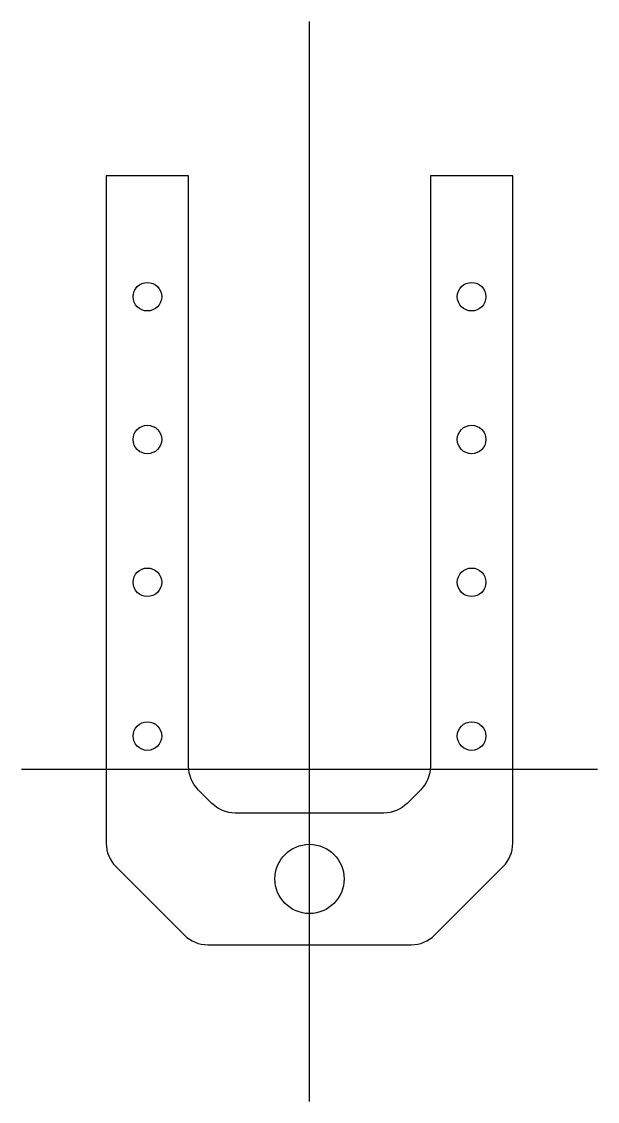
# Model space of a CAD drawing. Header units: millimetres. Extents: x -26.2 to 26.2, y -30.3 to 68.
import ezdxf

# ---------------------------------------------------------------- set-up
doc = ezdxf.new("R2010")
doc.units = ezdxf.units.MM

msp = doc.modelspace()

# ---------------------------------------------------------------- linework, layer by layer
for p, q in [((0, -30.253), (0, 68.042)), ((-26.195, 0), (26.195, 0))]:
    msp.add_line(p, q)
msp.add_lwpolyline([(-18.5, 54), (-18.5, -6.757, 0.198912), (-17.621, -8.879), (-11.379, -15.121, 0.198912), (-9.257, -16), (9.257, -16, 0.198912), (11.379, -15.121), (17.621, -8.879, 0.198912), (18.5, -6.757), (18.5, 54), (11, 54), (11, 3), (11, 0.243, -0.198912), (10.121, -1.879), (8.879, -3.121, -0.198912), (6.757, -4), (-6.757, -4, -0.198912), (-8.879, -3.121), (-10.121, -1.879, -0.198912), (-11, 0.243), (-11, 3), (-11, 54)], format="xyb", close=True)
for centre, radius in [((-14.75, 43), 1.3), ((14.75, 43), 1.3), ((-14.75, 30), 1.3), ((14.75, 30), 1.3), ((-14.75, 17), 1.3), ((14.75, 17), 1.3), ((-14.75, 3), 1.3), ((14.75, 3), 1.3), ((0, -10), 3.15)]:
    msp.add_circle(centre, radius)

doc.saveas('drawing.dxf')
